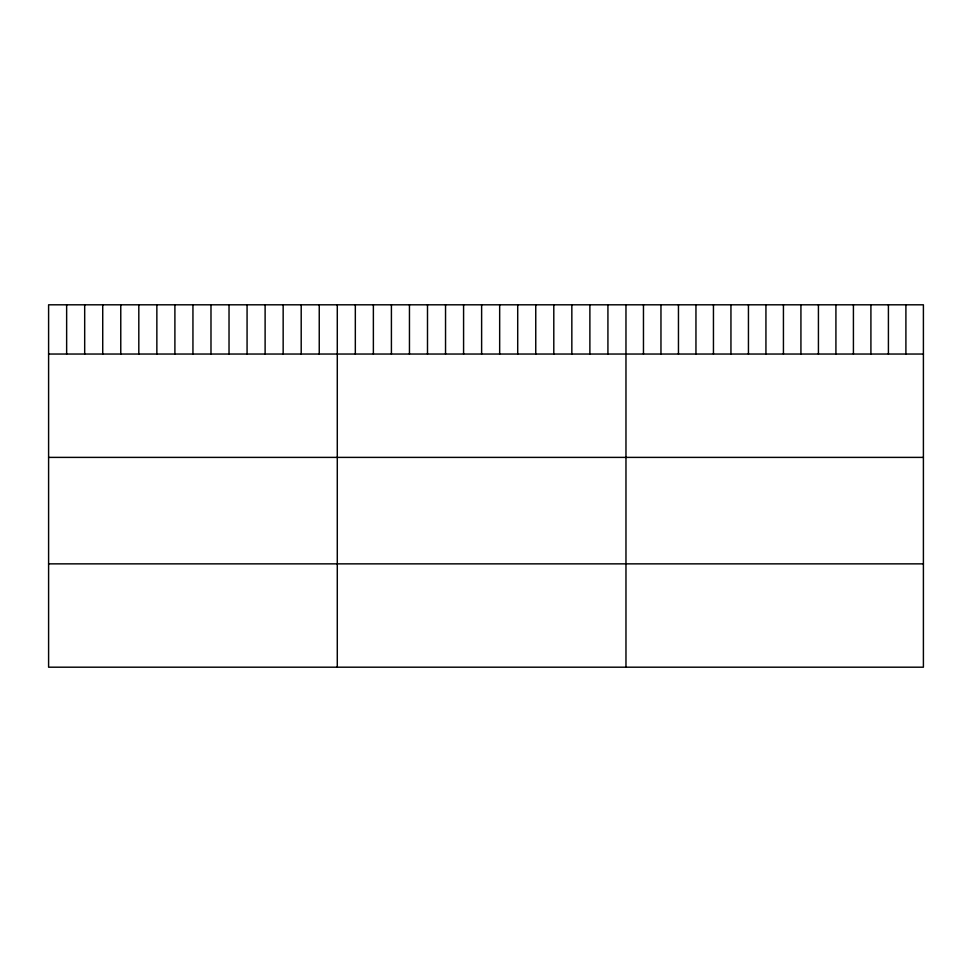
<?xml version="1.0" encoding="UTF-8"?>
<svg xmlns="http://www.w3.org/2000/svg" width="972" height="972" viewBox="0 0 972 972"><rect width="100%" height="100%" fill="white"/><g stroke="black" fill="none" stroke-linecap="round" stroke-linejoin="round"><path stroke-width="1.46" d="M923.4 354.039L923.4 667.193L48.6 667.193L48.6 304.807L923.4 304.807L923.4 354.039L48.6 354.039M48.6 457.387L923.4 457.387M48.6 563.857L923.4 563.857M905.904 304.807L905.904 354.039M888.408 304.807L888.408 354.039M870.912 304.807L870.912 354.039M853.416 304.807L853.416 354.039M835.92 304.807L835.92 354.039M818.424 304.807L818.424 354.039M800.928 304.807L800.928 354.039M783.432 304.807L783.432 354.039M765.936 304.807L765.936 354.039M748.44 304.807L748.44 354.039M730.944 304.807L730.944 354.039M713.448 304.807L713.448 354.039M695.952 304.807L695.952 354.039M678.456 304.807L678.456 354.039M660.96 304.807L660.96 354.039M643.464 304.807L643.464 354.039M625.968 304.807L625.968 667.193M607.925 304.807L607.925 354.039M589.883 304.807L589.883 354.039M571.84 304.807L571.84 354.039M553.797 304.807L553.797 354.039M535.754 304.807L535.754 354.039M517.712 304.807L517.712 354.039M499.669 304.807L499.669 354.039M481.626 304.807L481.626 354.039M463.583 304.807L463.583 354.039M445.541 304.807L445.541 354.039M427.498 304.807L427.498 354.039M409.455 304.807L409.455 354.039M391.412 304.807L391.412 354.039M373.37 304.807L373.37 354.039M355.327 304.807L355.327 354.039M337.284 304.807L337.284 667.193M319.241 304.807L319.241 354.039M301.199 304.807L301.199 354.039M283.156 304.807L283.156 354.039M265.113 304.807L265.113 354.039M247.07 304.807L247.07 354.039M229.028 304.807L229.028 354.039M210.985 304.807L210.985 354.039M192.942 304.807L192.942 354.039M174.899 304.807L174.899 354.039M156.857 304.807L156.857 354.039M138.814 304.807L138.814 354.039M120.771 304.807L120.771 354.039M102.728 304.807L102.728 354.039M84.686 304.807L84.686 354.039M66.643 304.807L66.643 354.039"/></g></svg>
